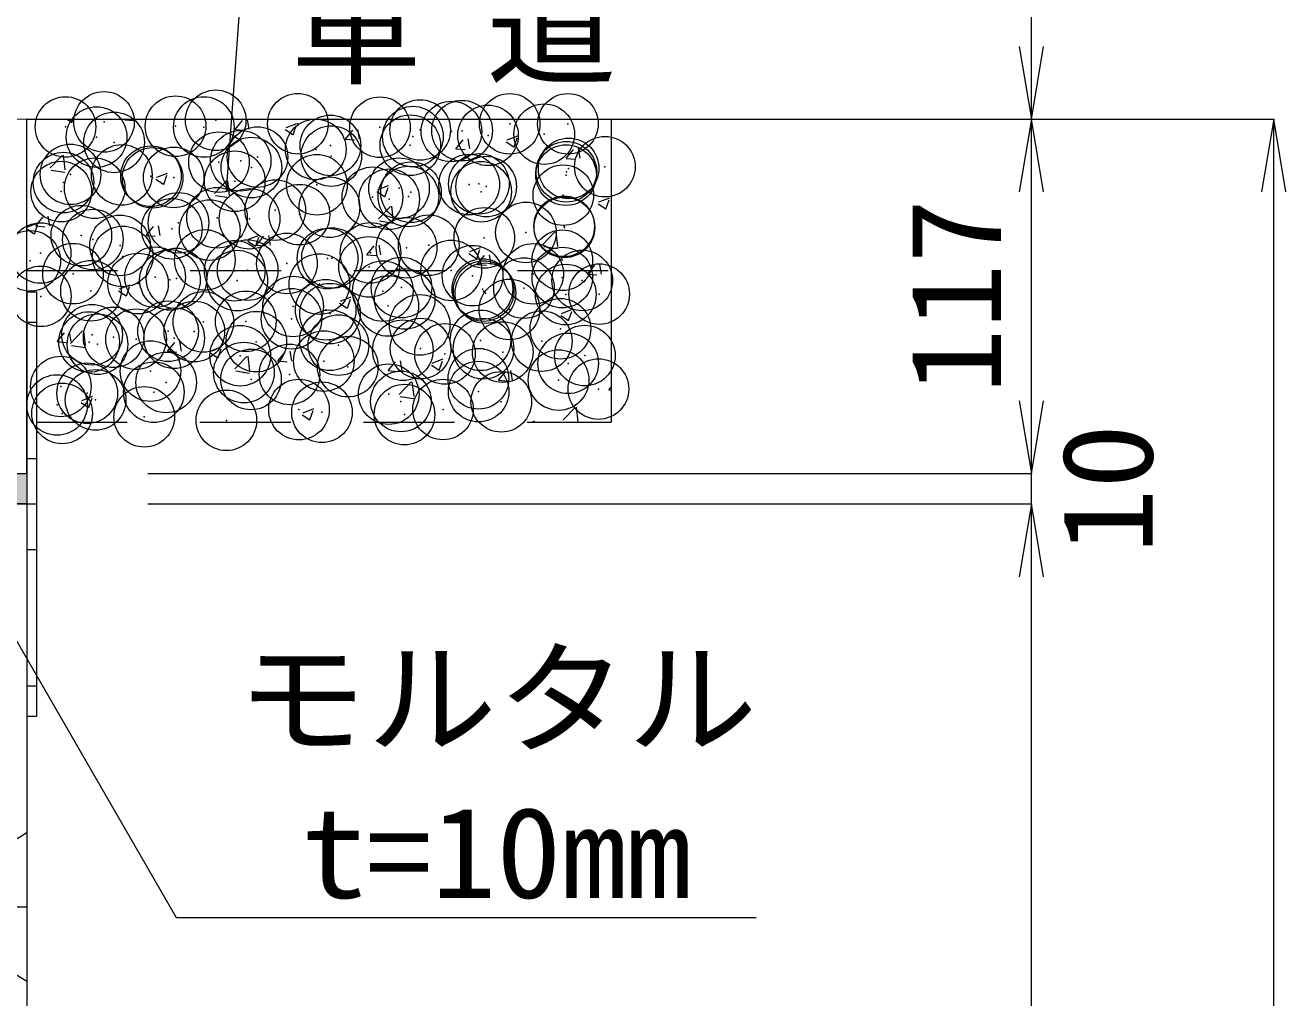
# Model space of a CAD drawing. Units: millimetres at full size. Extents: x 171976 to 209231, y 872007 to 885239.
# Drawn here: x 174540.8 to 174957, y 875709.3 to 876030.3 of the extents above; entities that cross this region are included whole.
import ezdxf
from ezdxf.enums import TextEntityAlignment as Align

# ---------------------------------------------------------------- set-up
doc = ezdxf.new("R2010")
doc.units = ezdxf.units.MM
doc.header["$LTSCALE"] = 40
doc.header["$PDMODE"] = 32
doc.header["$PDSIZE"] = 20
doc.linetypes.add('USER3', pattern=[1.35, 0.75, -0.6])
doc.linetypes.add('USER4', pattern=[1.35, 0.75, -0.6])
for name, color, linetype, lineweight in [('0_2', 7, 'Continuous', 20), ('ジョイント', 7, 'Continuous', 9), ('ハッチング', 7, 'Continuous', 5), ('モルタル', 7, 'Continuous', 9), ('基礎', 7, 'Continuous', 13), ('寸法引出', 7, 'Continuous', 13), ('寸法線', 7, 'Continuous', 13), ('本体', 2, 'Continuous', 13), ('補助線', 8, 'Continuous', 5)]:
    doc.layers.add(name, color=color, linetype=linetype, lineweight=lineweight)
doc.styles.add('ＭＳ 明朝', font='')
doc.styles.get('ＭＳ 明朝').set_extended_font_data('MS Mincho')

# ---------------------------------------------------------------- blocks, each defined once
blk = doc.blocks.new('open_arrow')
at = {"color": 0, "linetype": 'Continuous', "lineweight": -2}
blk.add_lwpolyline([(7.5, 1.25), (0, 0), (7.5, -1.25)], dxfattribs=at)

msp = doc.modelspace()

# ---------------------------------------------------------------- hatches: boundary and pattern name
at = {"layer": 'モルタル'}
msp.add_hatch(color=256, dxfattribs=at).paths.add_polyline_path([(174541.32, 875872.29), (174541.32, 875882.29), (174476.32, 875882.29), (174476.32, 875872.29)])

# ---------------------------------------------------------------- linework, layer by layer
at = {"layer": '0_2', "linetype": 'USER4', "lineweight": 5}
for p, q in [((174541.32, 875949.29), (174734.32, 875949.29)), ((174544.52, 875899.29), (174734.32, 875899.29))]:
    msp.add_line(p, q, dxfattribs=at)
at = {"layer": 'ジョイント'}
for p, q in [((174541.32, 875942.29), (174544.52, 875942.29)), ((174541.32, 875942.29), (174541.32, 875802.29)), ((174544.52, 875942.29), (174544.52, 875802.29)), ((174541.32, 875802.29), (174544.52, 875802.29))]:
    msp.add_line(p, q, dxfattribs=at)
at = {"layer": 'ジョイント', "linetype": 'USER3', "lineweight": 5}
for p, q in [((174541.32, 875932.29), (174544.52, 875932.29)), ((174541.32, 875887.29), (174544.52, 875887.29)), ((174541.32, 875857.29), (174544.52, 875857.29)), ((174541.32, 875812.29), (174544.52, 875812.29))]:
    msp.add_line(p, q, dxfattribs=at)
at = {"layer": 'ハッチング'}
for p, q in [((174554.63, 875999.29), (174556.17, 875998.24)), ((174556.25, 875998.22), (174556.61, 875999.29)), ((174573.69, 875999.11), (174573.84, 875999.29)), ((174573.69, 875999.09), (174576.73, 875998.83)), ((174578.34, 875999.12), (174578.31, 875999.29)), ((174610.13, 875995.92), (174612.58, 875998.84)), ((174614.77, 875995.94), (174614.19, 875999.12)), ((174626.94, 875996.52), (174630.5, 875997.89)), ((174610.13, 875995.9), (174613.17, 875995.64)), ((174626.65, 875995.88), (174629.18, 875994.17)), ((174629.25, 875994.15), (174630.28, 875997.22)), ((174646.57, 875992.73), (174649.02, 875995.65)), ((174651.21, 875992.75), (174650.62, 875995.93)), ((174699.95, 875992.45), (174703.51, 875993.82)), ((174646.57, 875992.72), (174649.6, 875992.45)), ((174683, 875989.54), (174685.45, 875992.46)), ((174683, 875989.53), (174686.04, 875989.26)), ((174687.65, 875989.56), (174687.06, 875992.74)), ((174699.66, 875991.81), (174702.18, 875990.1)), ((174702.26, 875990.08), (174703.29, 875993.15)), ((174719.44, 875986.36), (174721.89, 875989.27)), ((174724.09, 875986.37), (174723.5, 875989.56)), ((174549.08, 875983.18), (174553.04, 875987.3)), ((174554.03, 875982.52), (174553.47, 875987.35)), ((174719.44, 875986.34), (174722.48, 875986.08)), ((174549.4, 875982.5), (174553.92, 875981.8)), ((174584.26, 875980.14), (174587.82, 875981.5)), ((174586.57, 875977.76), (174587.6, 875980.83)), ((174583.97, 875979.49), (174586.5, 875977.79)), ((174603.3, 875974.77), (174607.25, 875978.89)), ((174608.25, 875974.12), (174607.69, 875978.94)), ((174657.27, 875976.07), (174660.82, 875977.43)), ((174659.58, 875973.69), (174660.61, 875976.76)), ((174603.62, 875974.09), (174608.14, 875973.39)), ((174656.97, 875975.42), (174659.5, 875973.72)), ((174730.27, 875972), (174733.83, 875973.37)), ((174732.58, 875969.63), (174733.61, 875972.7)), ((174657.51, 875966.36), (174661.47, 875970.48)), ((174662.46, 875965.71), (174661.9, 875970.53)), ((174729.98, 875971.36), (174732.51, 875969.65)), ((174541.58, 875963.75), (174545.13, 875965.12)), ((174543.89, 875961.38), (174544.92, 875964.45)), ((174544.3, 875964.08), (174546.75, 875967)), ((174548.95, 875964.1), (174548.36, 875967.28)), ((174657.83, 875965.68), (174662.35, 875964.98)), ((174541.32, 875963.09), (174543.81, 875961.4)), ((174544.3, 875964.07), (174547.34, 875963.8)), ((174580.74, 875960.9), (174583.19, 875963.81)), ((174580.74, 875960.88), (174583.78, 875960.62)), ((174585.39, 875960.91), (174584.8, 875964.1)), ((174614.58, 875959.68), (174618.14, 875961.05)), ((174616.89, 875957.31), (174617.92, 875960.38)), ((174617.18, 875957.71), (174619.63, 875960.63)), ((174621.82, 875957.72), (174621.24, 875960.91)), ((174711.73, 875957.95), (174715.69, 875962.07)), ((174716.68, 875957.3), (174716.12, 875962.12)), ((174614.29, 875959.04), (174616.82, 875957.34)), ((174617.18, 875957.69), (174620.21, 875957.43)), ((174653.62, 875954.52), (174656.06, 875957.44)), ((174658.26, 875954.54), (174657.67, 875957.72)), ((174687.59, 875955.62), (174691.15, 875956.98)), ((174689.9, 875953.24), (174690.93, 875956.31)), ((174712.05, 875957.27), (174716.57, 875956.57)), ((174653.61, 875954.51), (174656.65, 875954.24)), ((174687.3, 875954.97), (174689.82, 875953.27)), ((174690.05, 875951.33), (174692.5, 875954.25)), ((174694.7, 875951.35), (174694.11, 875954.53)), ((174690.05, 875951.32), (174693.09, 875951.05)), ((174726.49, 875948.14), (174728.94, 875951.06)), ((174726.49, 875948.13), (174729.52, 875947.86)), ((174731.13, 875948.16), (174730.55, 875951.34)), ((174571.9, 875943.3), (174575.46, 875944.66)), ((174574.21, 875940.93), (174575.24, 875944)), ((174571.61, 875942.66), (174574.13, 875940.95)), ((174644.91, 875939.23), (174648.46, 875940.6)), ((174647.22, 875936.86), (174648.25, 875939.93)), ((174644.61, 875938.59), (174647.14, 875936.88)), ((174717.91, 875935.16), (174721.47, 875936.53)), ((174720.22, 875932.79), (174721.25, 875935.86)), ((174717.62, 875934.52), (174720.15, 875932.81)), ((174551.35, 875925.87), (174553.8, 875928.79)), ((174556, 875925.89), (174555.41, 875929.07)), ((174555.82, 875925.28), (174559.77, 875929.41)), ((174560.77, 875924.63), (174560.21, 875929.46)), ((174551.35, 875925.86), (174554.39, 875925.59)), ((174556.14, 875924.6), (174560.65, 875923.9)), ((174587.79, 875922.68), (174590.24, 875925.6)), ((174587.79, 875922.67), (174590.83, 875922.4)), ((174592.44, 875922.7), (174591.85, 875925.88)), ((174602.22, 875922.85), (174605.78, 875924.21)), ((174604.53, 875920.47), (174605.56, 875923.54)), ((174628.87, 875919.51), (174628.28, 875922.7)), ((174601.93, 875922.2), (174604.46, 875920.5)), ((174610.03, 875916.87), (174613.99, 875921)), ((174614.98, 875916.22), (174614.42, 875921.05)), ((174624.23, 875919.5), (174626.68, 875922.41)), ((174624.23, 875919.48), (174627.26, 875919.22)), ((174660.66, 875916.31), (174663.11, 875919.23)), ((174665.31, 875916.32), (174664.72, 875919.51)), ((174675.23, 875918.78), (174678.79, 875920.14)), ((174677.54, 875916.4), (174678.57, 875919.47)), ((174610.35, 875916.2), (174614.87, 875915.5)), ((174660.66, 875916.29), (174663.7, 875916.03)), ((174674.94, 875918.13), (174677.46, 875916.43)), ((174697.1, 875913.12), (174699.55, 875916.04)), ((174701.75, 875913.14), (174701.16, 875916.32)), ((174664.25, 875908.46), (174668.21, 875912.59)), ((174669.2, 875907.81), (174668.64, 875912.64)), ((174697.1, 875913.11), (174700.14, 875912.84)), ((174733.54, 875909.93), (174734.32, 875910.86)), ((174559.54, 875906.46), (174563.1, 875907.83)), ((174561.85, 875904.09), (174562.88, 875907.16)), ((174664.57, 875907.79), (174669.09, 875907.09)), ((174733.54, 875909.92), (174734.32, 875909.85)), ((174559.25, 875905.82), (174561.77, 875904.11)), ((174632.25, 875901.75), (174634.78, 875900.05)), ((174632.55, 875902.39), (174636.1, 875903.76)), ((174634.85, 875900.02), (174635.88, 875903.09)), ((174718.46, 875900.06), (174722.42, 875904.18)), ((174723.41, 875899.41), (174722.85, 875904.23)), ((174708.06, 875899.29), (174709.11, 875899.69)), ((174718.78, 875899.38), (174719.38, 875899.29))]:
    msp.add_line(p, q, dxfattribs=at)
for p in [(174554.12, 875996.71), (174566.84, 875998.38), (174590.46, 875996.96), (174599.8, 875996.7), (174603.71, 875998.92), (174630.83, 875997.78), (174657.95, 875996.63), (174700.79, 875997.74), (174720.02, 875997.74), (174564.38, 875993.38), (174570.17, 875991.62), (174668.83, 875993.53), (174671.22, 875995.72), (174681.55, 875995.21), (174685.07, 875995.49), (174693.63, 875993.94), (174712.19, 875994.34), (174636.75, 875989.31), (174641.6, 875990.63), (174667.97, 875990.68), (174604.79, 875985.1), (174611.97, 875985.55), (174615.5, 875983.3), (174617.51, 875986.78), (174641.89, 875987.11), (174732.23, 875983.6), (174555.78, 875981.07), (174572.71, 875980.88), (174582.34, 875980.46), (174582.9, 875979.92), (174589.85, 875980.05), (174719.4, 875980.83), (174719.51, 875981.93), (174720.25, 875983.03), (174552.72, 875975.38), (174553.47, 875978.35), (174563.76, 875976.47), (174610.01, 875978.78), (174637.13, 875977.63), (174664.25, 875976.49), (174668.19, 875975.17), (174687.43, 875977.71), (174690.62, 875977.94), (174691.37, 875975.34), (174693.01, 875977.02), (174655.47, 875973.5), (174661, 875972.86), (174667.35, 875973.77), (174718.49, 875974.2), (174604.15, 875966.74), (174623.39, 875969.27), (174631.37, 875967.77), (174641.27, 875970.2), (174589.23, 875963.13), (174591.43, 875965.07), (174601.74, 875962.69), (174614.89, 875966.39), (174718.78, 875963.92), (174718.86, 875963.57), (174559.35, 875960.84), (174563.14, 875959.56), (174692.4, 875960.11), (174706.15, 875961.89), (174545.89, 875955.11), (174572.12, 875957.6), (174654.82, 875955.14), (174666.74, 875956.86), (174674.06, 875957.67), (174542.49, 875952.52), (174573, 875953.97), (174600.12, 875952.82), (174627.24, 875951.67), (174640.65, 875953.28), (174642.11, 875953.46), (174654.36, 875950.53), (174718.15, 875952.72), (174556.6, 875948.29), (174583.71, 875947.14), (174588.61, 875946.22), (174590.78, 875946.71), (174610.02, 875949.24), (174610.83, 875946), (174614.27, 875949.48), (174681.48, 875949.38), (174688.52, 875947.63), (174708.59, 875948.24), (174718.16, 875947.01), (174724.74, 875946.06), (174562.53, 875942.65), (174578.07, 875945.03), (174637.95, 875944.85), (174658.9, 875942.55), (174665.07, 875943.7), (174691.78, 875943.2), (174692.19, 875942.56), (174692.78, 875941.86), (174705.5, 875943.53), (174545.98, 875940.81), (174660.7, 875937.63), (174666.12, 875939.95), (174719.3, 875941.41), (174730.32, 875941.56), (174628.74, 875933.43), (174629.27, 875937.46), (174640.04, 875936.37), (174641.46, 875935.1), (174700.7, 875936.48), (174587.99, 875929.31), (174596.66, 875929.2), (174599.65, 875932.38), (174613.65, 875932.56), (174671.07, 875931.39), (174717.55, 875930.1), (174561.91, 875925.74), (174562.9, 875928.14), (174564.7, 875925), (174570.02, 875927.29), (174577.42, 875926.67), (174590.01, 875927), (174617.13, 875925.85), (174641.45, 875926.31), (174691.16, 875926.29), (174711.37, 875926.03), (174611.82, 875921.22), (174644.25, 875924.71), (174665.5, 875923.04), (174671.37, 875923.56), (174679.42, 875921.82), (174692.13, 875923.5), (174698.49, 875922.41), (174725.61, 875921.27), (174639.42, 875919.46), (174647.33, 875917.6), (174720.1, 875918.7), (174582.19, 875916.14), (174613.03, 875915.65), (174615.38, 875913.39), (174628.09, 875915.06), (174690.47, 875913.61), (174716.93, 875913.19), (174552.57, 875911.05), (174561.29, 875908.82), (174583.29, 875909.17), (174587.37, 875912.4), (174660.85, 875908.53), (174690.54, 875909.38), (174730.09, 875910.22), (174551.34, 875904.96), (174564.06, 875906.63), (174664.88, 875906.13), (174698.01, 875905.99), (174553, 875902.18), (174580.12, 875901.04), (174631.22, 875903.44), (174638.8, 875902.55), (174666.05, 875901.79), (174678.77, 875903.46), (174607.24, 875899.89)]:
    msp.add_point(p, dxfattribs=at)
at = {"layer": 'モルタル'}
msp.add_lwpolyline([(174476.32, 875882.29), (174541.32, 875882.29), (174541.32, 875872.29), (174476.32, 875872.29)], close=True, dxfattribs=at)
at = {"layer": '基礎'}
msp.add_line((174541.32, 875999.29), (174734.32, 875999.29), dxfattribs=at)
at = {"layer": '寸法引出'}
msp.add_lwpolyline([(174508.82, 875877.47), (174590.62, 875735.77), (174782.22, 875735.77)], dxfattribs=at)
at = {"layer": '寸法線'}
for p, q in [((174873.04, 875999.29), (174873.04, 876197.29)), ((174581.32, 875999.29), (174873.04, 875999.29)), ((174581.32, 875999.29), (174953.04, 875999.29)), ((174581.32, 875999.29), (174873.04, 875999.29)), ((174873.04, 875882.29), (174873.04, 875999.29)), ((174953.04, 875322.29), (174953.04, 875999.29)), ((174873.04, 875824.29), (174873.04, 875930.29)), ((174581.32, 875882.29), (174873.04, 875882.29)), ((174581.32, 875882.29), (174873.04, 875882.29)), ((174581.32, 875872.29), (174873.04, 875872.29)), ((174581.32, 875872.29), (174873.04, 875872.29)), ((174873.04, 875322.29), (174873.04, 875872.29))]:
    msp.add_line(p, q, dxfattribs=at)
msp.add_lwpolyline([(174607.27, 875975.78), (174627.27, 876250.41), (174905.96, 876250.41)], dxfattribs=at)
at = {"layer": '本体'}
for p, q in [((174541.32, 875999.29), (174441.32, 875997.29)), ((174541.32, 875882.29), (174541.32, 875999.29)), ((174111.32, 875882.29), (174541.32, 875882.29)), ((174476.32, 875872.29), (174541.32, 875872.29)), ((174541.32, 875872.29), (174541.32, 875322.29))]:
    msp.add_line(p, q, dxfattribs=at)
at = {"layer": '本体', "lineweight": 9}
for p, q in [((174541.32, 875763.79), (174538.12, 875761.79)), ((174538.12, 875716.79), (174541.32, 875714.79))]:
    msp.add_line(p, q, dxfattribs=at)
at = {"layer": '補助線', "lineweight": 13}
for p, q in [((174734.32, 875999.29), (174734.32, 875899.29)), ((174541.32, 875872.29), (174544.52, 875872.29)), ((174476.32, 875739.29), (174541.32, 875739.29))]:
    msp.add_line(p, q, dxfattribs=at)

# ---------------------------------------------------------------- block references
at = {"layer": '寸法線'}
for p, xscale, yscale, rotation in [((174873.04, 875999.29), 3.2, 3.2, 90), ((174873.04, 875999.29), 3.2, 3.2, 270), ((174953.04, 875999.29), 3.2, 3.2, 270), ((174607.27, 875975.78), 0.16, 0.16, 85.8), ((174873.04, 875882.29), 3.2, 3.2, 90), ((174873.04, 875882.29), 3.2, 3.2, 90), ((174873.04, 875872.29), 3.2, 3.2, 270), ((174873.04, 875872.29), 3.2, 3.2, 270)]:
    msp.add_blockref('open_arrow', p, dxfattribs=dict(at, xscale=xscale, yscale=yscale, rotation=rotation))

# ---------------------------------------------------------------- texts
at = {"layer": '0_2', "style": 'ＭＳ 明朝', "width": 1.05}
msp.add_text('車 道', height=30.02, dxfattribs=at).set_placement((174628.64, 876005.2), align=Align.BOTTOM_LEFT)
at = {"layer": '寸法引出', "style": 'ＭＳ 明朝', "width": 1.05}
for s, p in [('モルタル', (174610.62, 875784.08)), (' t=10mm', (174610.62, 875733.23))]:
    msp.add_text(s, height=30.02, dxfattribs=at).set_placement(p, align=Align.BOTTOM_LEFT)
at = {"layer": '寸法線', "style": 'ＭＳ 明朝', "width": 1.05}
for s, p in [('117', (174848.04, 875940.79)), ('10', (174898.04, 875877.29))]:
    msp.add_text(s, height=30.02, rotation=90, dxfattribs=at).set_placement(p, align=Align.MIDDLE_CENTER)

doc.saveas('drawing.dxf')
